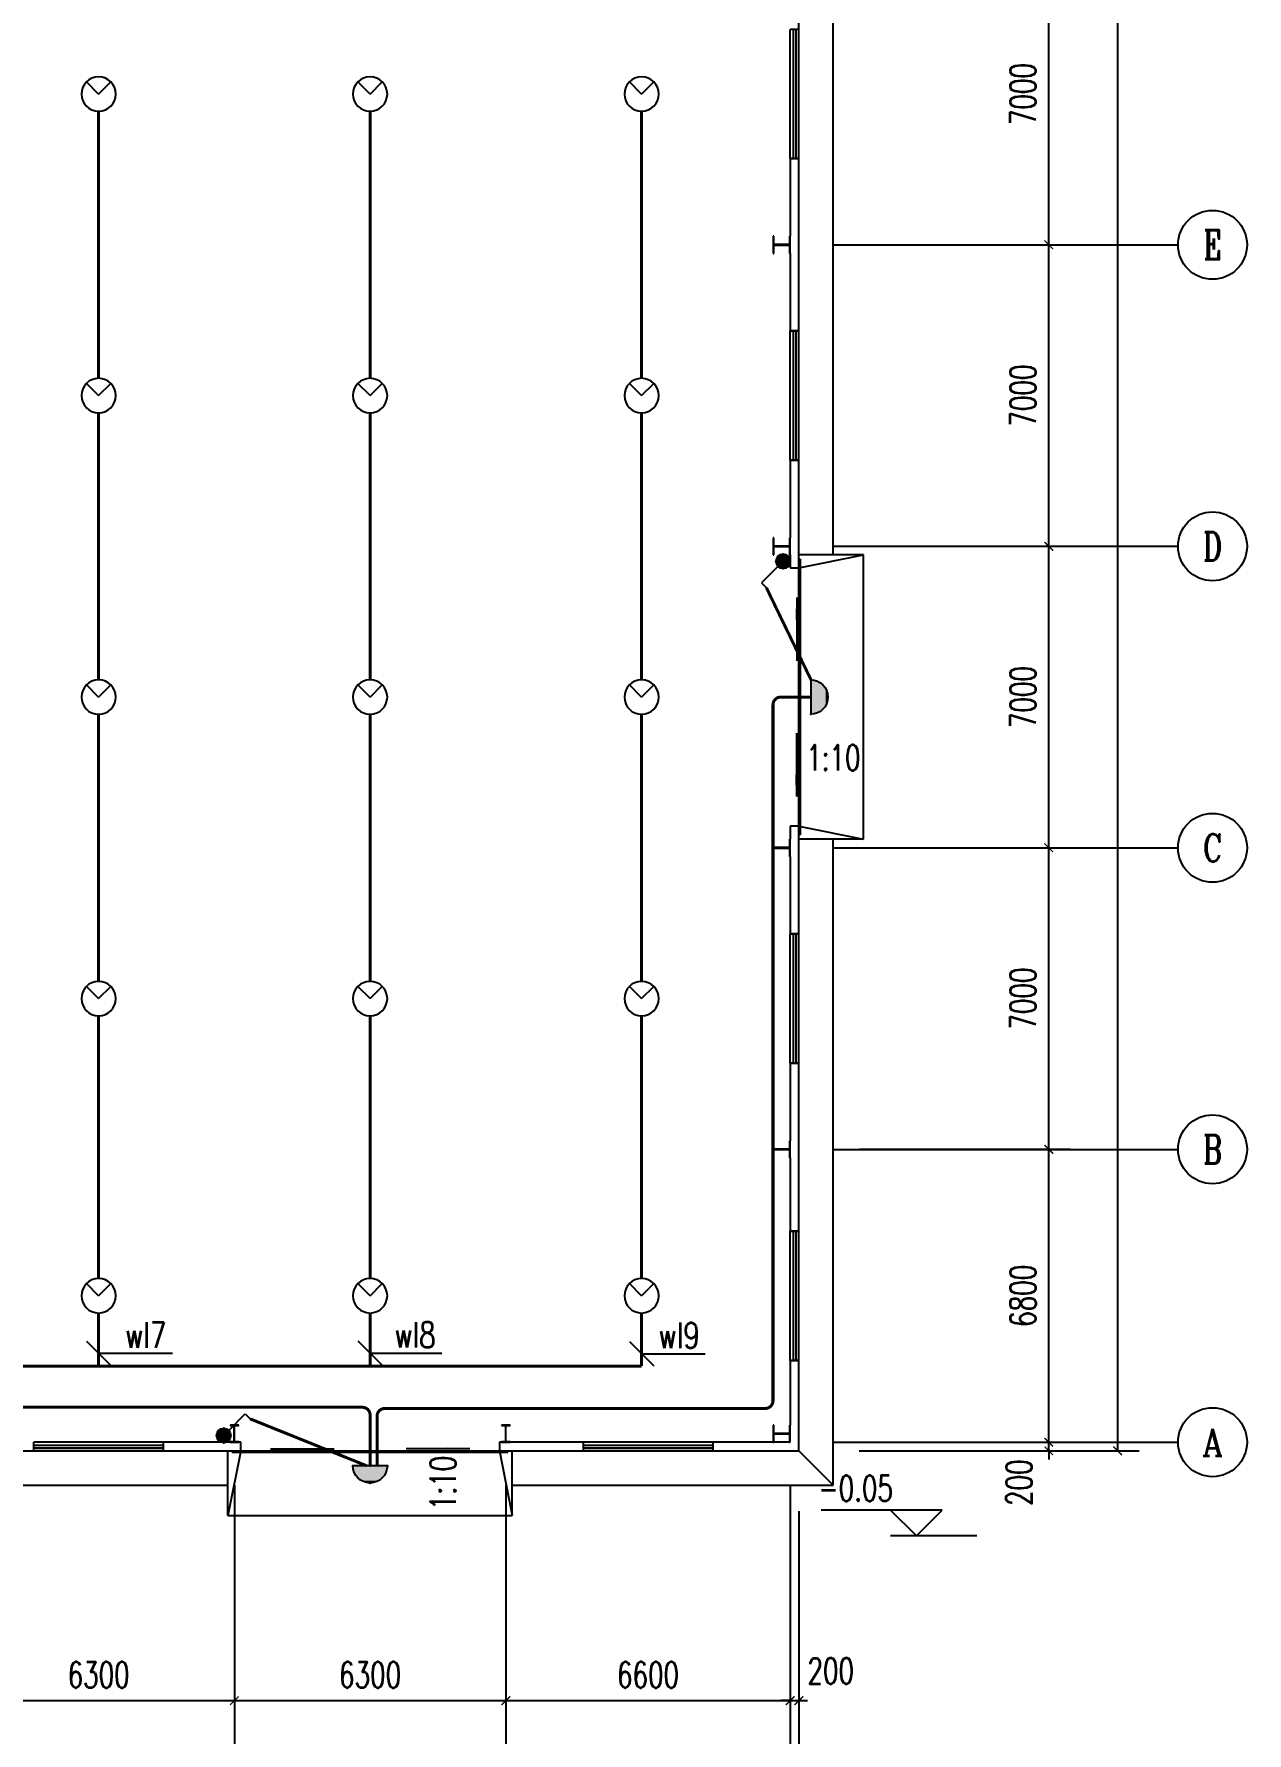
# Model space of a CAD drawing. Extents: x -417156 to 1571408, y 205758 to 1045562.
# Drawn here: x 982074 to 1010224, y 887903 to 927348 of the extents above; entities that cross this region are included whole.
import ezdxf
from ezdxf.enums import TextEntityAlignment as Align

# ---------------------------------------------------------------- set-up
doc = ezdxf.new("R2010")
doc.units = 0
doc.header["$LTSCALE"] = 1000
doc.header["$MEASUREMENT"] = 0
doc.layers.get('0').update_dxf_attribs({"linetype": 'CONTINUOUS'})
doc.layers.get('DEFPOINTS').update_dxf_attribs({"linetype": 'CONTINUOUS'})
for name, color, linetype in [('AXIS', 3, 'CONTINUOUS'), ('AXIS_TEXT', 7, 'CONTINUOUS'), ('COLUMN', 99, 'CONTINUOUS'), ('DIM-照明', 4, 'CONTINUOUS'), ('DIM_ELEV', 3, 'CONTINUOUS'), ('DIM_SYMB', 3, 'CONTINUOUS'), ('EQUIP-照明', 3, 'CONTINUOUS'), ('GROUND', 2, 'CONTINUOUS'), ('PUB_TEXT', 7, 'CONTINUOUS'), ('STAIR', 2, 'CONTINUOUS'), ('WALL', 9, 'CONTINUOUS'), ('WINDOW', 99, 'CONTINUOUS'), ('WIRE-照明', 1, 'CONTINUOUS')]:
    doc.layers.add(name, color=color, linetype=linetype)
doc.styles.add('_TCH_AXIS', font='COMPLEX', dxfattribs={"bigfont": 'GBCBIG'})
doc.styles.add('_TCH_DIM', font='SIMPLEX', dxfattribs={"bigfont": 'GBCBIG'})
doc.styles.add('_TCH_LABEL', font='COMPLEX', dxfattribs={"bigfont": 'GBCBIG'})
doc.styles.add('_TEL_DIM', font='SIMPLEX', dxfattribs={"width": 0.8, "height": 3.5, "bigfont": 'HZTXT'})
doc.styles.add('COMPLEX', font='COMPLEX')
doc.styles.add('DIM_FONT', font='SIMPLEX', dxfattribs={"width": 0.7, "bigfont": 'GBCBIG'})
doc.styles.get("Standard").update_dxf_attribs({"font": 'gbenor.shx', "bigfont": 'gbcbig.shx'})
doc.dimstyles.new('DIMN200', dxfattribs={"dimscale": 2, "dimtxt": 300, "dimasz": 100, "dimexe": 250, "dimexo": 300, "dimgap": 150, "dimtad": 1, "dimdec": 0, "dimzin": 0, "dimtxsty": 'DIM_FONT', "dimblk": 'ARCHTICK', "dimcen": 0.09, "dimclrt": 7, "dimazin": 3, "dimtfac": 1, "dimtdec": 0, "dimtix": 1, "dimtmove": 0, "dimatfit": 3, "dimtolj": 1, "dimtzin": 0})

# ---------------------------------------------------------------- blocks, each defined once
blk = doc.blocks.new('_AXISO')
blk.add_circle((0, 0), 0.5)
at = {"layer": 'AXIS_TEXT', "style": 'COMPLEX', "width": 1.041667}
blk.add_attdef('A', text='', height=0.56, dxfattribs=at).set_placement((-0.25, -0.28), (0.25, -0.28), align=Align.FIT)
blk = doc.blocks.new('_ARCHTICK')
at = {"color": 0, "linetype": 'BYBLOCK', "const_width": 0.15}
blk.add_lwpolyline([(-0.5, -0.5), (0.5, 0.5)], dxfattribs=at)
blk = doc.blocks.new('*D72')
at = {"layer": 'AXIS', "color": 0}
for p, q in [((353709, 286158), (360209, 286158)), ((359709, 216158), (359709, 286158)), ((353709, 216158), (360209, 216158))]:
    blk.add_line(p, q, dxfattribs=at)
at = {"layer": 'DEFPOINTS', "color": 0}
for p in [(353109, 286158), (359709, 286158), (353109, 216158)]:
    blk.add_point(p, dxfattribs=at)
at = {"layer": 'AXIS', "color": 0, "xscale": 200, "yscale": 200, "zscale": 200}
for p, rotation in [((359709, 286158), 90), ((359709, 216158), 270)]:
    blk.add_blockref('_ARCHTICK', p, dxfattribs=dict(at, rotation=rotation))
at = {"layer": 'AXIS', "color": 7, "insert": (359109, 251158), "char_height": 600, "attachment_point": 5, "rotation": 90, "style": 'DIM_FONT'}
blk.add_mtext('\\A1;70000', dxfattribs=at)
blk = doc.blocks.new('*D73')
at = {"layer": 'AXIS', "color": 0}
for p, q in [((358109, 216358), (358109, 216558)), ((353709, 216358), (358609, 216358)), ((358109, 216158), (358109, 216358)), ((353709, 216158), (358609, 216158)), ((358109, 216158), (358109, 215958))]:
    blk.add_line(p, q, dxfattribs=at)
at = {"layer": 'DEFPOINTS', "color": 0}
for p in [(353109, 216358), (358109, 216358), (353109, 216158)]:
    blk.add_point(p, dxfattribs=at)
at = {"layer": 'AXIS', "color": 0, "xscale": 200, "yscale": 200, "zscale": 200}
for p, rotation in [((358109, 216358), 270), ((358109, 216158), 90)]:
    blk.add_blockref('_ARCHTICK', p, dxfattribs=dict(at, rotation=rotation))
at = {"layer": 'AXIS', "color": 7, "insert": (357419, 215418), "char_height": 600, "attachment_point": 5, "rotation": 90, "style": 'DIM_FONT'}
blk.add_mtext('\\A1;200', dxfattribs=at)
blk = doc.blocks.new('*D74')
at = {"layer": 'AXIS', "color": 0}
for p, q in [((353709, 223158), (358609, 223158)), ((358109, 216358), (358109, 223158)), ((353709, 216358), (358609, 216358))]:
    blk.add_line(p, q, dxfattribs=at)
at = {"layer": 'DEFPOINTS', "color": 0}
for p in [(353109, 223158), (358109, 223158), (353109, 216358)]:
    blk.add_point(p, dxfattribs=at)
at = {"layer": 'AXIS', "color": 0, "xscale": 200, "yscale": 200, "zscale": 200}
for p, rotation in [((358109, 223158), 90), ((358109, 216358), 270)]:
    blk.add_blockref('_ARCHTICK', p, dxfattribs=dict(at, rotation=rotation))
at = {"layer": 'AXIS', "color": 7, "insert": (357509, 219758), "char_height": 600, "attachment_point": 5, "rotation": 90, "style": 'DIM_FONT'}
blk.add_mtext('\\A1;6800', dxfattribs=at)
blk = doc.blocks.new('*D75')
at = {"layer": 'AXIS', "color": 0}
for p, q in [((353709, 230158), (358609, 230158)), ((358109, 223158), (358109, 230158)), ((353709, 223158), (358609, 223158))]:
    blk.add_line(p, q, dxfattribs=at)
at = {"layer": 'DEFPOINTS', "color": 0}
for p in [(353109, 230158), (358109, 230158), (353109, 223158)]:
    blk.add_point(p, dxfattribs=at)
at = {"layer": 'AXIS', "color": 0, "xscale": 200, "yscale": 200, "zscale": 200}
for p, rotation in [((358109, 230158), 90), ((358109, 223158), 270)]:
    blk.add_blockref('_ARCHTICK', p, dxfattribs=dict(at, rotation=rotation))
at = {"layer": 'AXIS', "color": 7, "insert": (357509, 226658), "char_height": 600, "attachment_point": 5, "rotation": 90, "style": 'DIM_FONT'}
blk.add_mtext('\\A1;7000', dxfattribs=at)
blk = doc.blocks.new('*D76')
at = {"layer": 'AXIS', "color": 0}
for p, q in [((353709, 237158), (358609, 237158)), ((358109, 230158), (358109, 237158)), ((353709, 230158), (358609, 230158))]:
    blk.add_line(p, q, dxfattribs=at)
at = {"layer": 'DEFPOINTS', "color": 0}
for p in [(353109, 237158), (358109, 237158), (353109, 230158)]:
    blk.add_point(p, dxfattribs=at)
at = {"layer": 'AXIS', "color": 0, "xscale": 200, "yscale": 200, "zscale": 200}
for p, rotation in [((358109, 237158), 90), ((358109, 230158), 270)]:
    blk.add_blockref('_ARCHTICK', p, dxfattribs=dict(at, rotation=rotation))
at = {"layer": 'AXIS', "color": 7, "insert": (357509, 233658), "char_height": 600, "attachment_point": 5, "rotation": 90, "style": 'DIM_FONT'}
blk.add_mtext('\\A1;7000', dxfattribs=at)
blk = doc.blocks.new('*D77')
at = {"layer": 'AXIS', "color": 0}
for p, q in [((353709, 244158), (358609, 244158)), ((358109, 237158), (358109, 244158)), ((353709, 237158), (358609, 237158))]:
    blk.add_line(p, q, dxfattribs=at)
at = {"layer": 'DEFPOINTS', "color": 0}
for p in [(353109, 244158), (358109, 244158), (353109, 237158)]:
    blk.add_point(p, dxfattribs=at)
at = {"layer": 'AXIS', "color": 0, "xscale": 200, "yscale": 200, "zscale": 200}
for p, rotation in [((358109, 244158), 90), ((358109, 237158), 270)]:
    blk.add_blockref('_ARCHTICK', p, dxfattribs=dict(at, rotation=rotation))
at = {"layer": 'AXIS', "color": 7, "insert": (357509, 240658), "char_height": 600, "attachment_point": 5, "rotation": 90, "style": 'DIM_FONT'}
blk.add_mtext('\\A1;7000', dxfattribs=at)
blk = doc.blocks.new('*D78')
at = {"layer": 'AXIS', "color": 0}
for p, q in [((353709, 251158), (358609, 251158)), ((358109, 244158), (358109, 251158)), ((353709, 244158), (358609, 244158))]:
    blk.add_line(p, q, dxfattribs=at)
at = {"layer": 'DEFPOINTS', "color": 0}
for p in [(353109, 251158), (358109, 251158), (353109, 244158)]:
    blk.add_point(p, dxfattribs=at)
at = {"layer": 'AXIS', "color": 0, "xscale": 200, "yscale": 200, "zscale": 200}
for p, rotation in [((358109, 251158), 90), ((358109, 244158), 270)]:
    blk.add_blockref('_ARCHTICK', p, dxfattribs=dict(at, rotation=rotation))
at = {"layer": 'AXIS', "color": 7, "insert": (357509, 247658), "char_height": 600, "attachment_point": 5, "rotation": 90, "style": 'DIM_FONT'}
blk.add_mtext('\\A1;7000', dxfattribs=at)
blk = doc.blocks.new('$WINLIB2D$00000001')
for p, q in [((-0.5, 0.5), (0.5, 0.5)), ((-0.5, 0.5), (-0.5, -0.5)), ((0.5, -0.5), (0.5, 0.5)), ((0.5, 0.167), (-0.5, 0.167)), ((0.5, -0.167), (-0.5, -0.167)), ((-0.5, -0.5), (0.5, -0.5))]:
    blk.add_line(p, q)
blk = doc.blocks.new('$DORLIB2D$00000130')
at = {"color": 0, "linetype": 'CONTINUOUS'}
for p, q in [((-0.5333, 0.6601), (-0.5333, 0.5127)), ((0, 0.6601), (-0.5333, 0.6601)), ((0, 0.5127), (0, 0.6601)), ((0.5333, 0.6601), (0, 0.6601)), ((0.5333, 0.6601), (0.5333, 0.5127)), ((0, 0.5127), (-0.5333, 0.5127)), ((0.5333, 0.5127), (0, 0.5127)), ((-0.3853, 0.2694), (-0.1396, 0.2694)), ((-0.3853, 0.2694), (-0.2999, 0.2144)), ((-0.2999, 0.2144), (-0.2999, 0.2694)), ((0.3853, 0.2694), (0.1396, 0.2694)), ((0.2999, 0.2144), (0.2999, 0.2694)), ((0.3853, 0.2694), (0.2999, 0.2144))]:
    blk.add_line(p, q, dxfattribs=at)
blk = doc.blocks.new('*D85')
at = {"layer": 'AXIS', "color": 0}
for p, q in [((237909, 214758), (237909, 208258)), ((352309, 214758), (352309, 208258)), ((237909, 208758), (352309, 208758))]:
    blk.add_line(p, q, dxfattribs=at)
at = {"layer": 'DEFPOINTS', "color": 0}
for p in [(237909, 215358), (352309, 215358), (352309, 208758)]:
    blk.add_point(p, dxfattribs=at)
at = {"layer": 'AXIS', "color": 0, "xscale": 200, "yscale": 200, "zscale": 200, "rotation": 180}
blk.add_blockref('_ARCHTICK', (237909, 208758), dxfattribs=at)
at = {"layer": 'AXIS', "color": 0, "xscale": 200, "yscale": 200, "zscale": 200}
blk.add_blockref('_ARCHTICK', (352309, 208758), dxfattribs=at)
at = {"layer": 'AXIS', "color": 7, "insert": (295109, 209358), "char_height": 600, "attachment_point": 5, "style": 'DIM_FONT'}
blk.add_mtext('\\A1;114400', dxfattribs=at)
blk = doc.blocks.new('*D102')
at = {"layer": 'AXIS', "color": 0}
for p, q in [((332909, 214758), (332909, 209858)), ((339209, 214758), (339209, 209858)), ((332909, 210358), (339209, 210358))]:
    blk.add_line(p, q, dxfattribs=at)
at = {"layer": 'DEFPOINTS', "color": 0}
for p in [(332909, 215358), (339209, 215358), (339209, 210358)]:
    blk.add_point(p, dxfattribs=at)
at = {"layer": 'AXIS', "color": 0, "xscale": 200, "yscale": 200, "zscale": 200, "rotation": 180}
blk.add_blockref('_ARCHTICK', (332909, 210358), dxfattribs=at)
at = {"layer": 'AXIS', "color": 0, "xscale": 200, "yscale": 200, "zscale": 200}
blk.add_blockref('_ARCHTICK', (339209, 210358), dxfattribs=at)
at = {"layer": 'AXIS', "color": 7, "insert": (336059, 210958), "char_height": 600, "attachment_point": 5, "style": 'DIM_FONT'}
blk.add_mtext('\\A1;6300', dxfattribs=at)
blk = doc.blocks.new('*D103')
at = {"layer": 'AXIS', "color": 0}
for p, q in [((339209, 214758), (339209, 209858)), ((345509, 214758), (345509, 209858)), ((339209, 210358), (345509, 210358))]:
    blk.add_line(p, q, dxfattribs=at)
at = {"layer": 'DEFPOINTS', "color": 0}
for p in [(339209, 215358), (345509, 215358), (345509, 210358)]:
    blk.add_point(p, dxfattribs=at)
at = {"layer": 'AXIS', "color": 0, "xscale": 200, "yscale": 200, "zscale": 200, "rotation": 180}
blk.add_blockref('_ARCHTICK', (339209, 210358), dxfattribs=at)
at = {"layer": 'AXIS', "color": 0, "xscale": 200, "yscale": 200, "zscale": 200}
blk.add_blockref('_ARCHTICK', (345509, 210358), dxfattribs=at)
at = {"layer": 'AXIS', "color": 7, "insert": (342359, 210958), "char_height": 600, "attachment_point": 5, "style": 'DIM_FONT'}
blk.add_mtext('\\A1;6300', dxfattribs=at)
blk = doc.blocks.new('*D104')
at = {"layer": 'AXIS', "color": 0}
for p, q in [((345509, 214758), (345509, 209858)), ((352109, 214758), (352109, 209858)), ((345509, 210358), (352109, 210358))]:
    blk.add_line(p, q, dxfattribs=at)
at = {"layer": 'DEFPOINTS', "color": 0}
for p in [(345509, 215358), (352109, 215358), (352109, 210358)]:
    blk.add_point(p, dxfattribs=at)
at = {"layer": 'AXIS', "color": 0, "xscale": 200, "yscale": 200, "zscale": 200, "rotation": 180}
blk.add_blockref('_ARCHTICK', (345509, 210358), dxfattribs=at)
at = {"layer": 'AXIS', "color": 0, "xscale": 200, "yscale": 200, "zscale": 200}
blk.add_blockref('_ARCHTICK', (352109, 210358), dxfattribs=at)
at = {"layer": 'AXIS', "color": 7, "insert": (348809, 210958), "char_height": 600, "attachment_point": 5, "style": 'DIM_FONT'}
blk.add_mtext('\\A1;6600', dxfattribs=at)
blk = doc.blocks.new('*D105')
at = {"layer": 'AXIS', "color": 0}
for p, q in [((352109, 214758), (352109, 209858)), ((352309, 214758), (352309, 209858)), ((352109, 210358), (351909, 210358)), ((352109, 210358), (352309, 210358)), ((352309, 210358), (352509, 210358))]:
    blk.add_line(p, q, dxfattribs=at)
at = {"layer": 'DEFPOINTS', "color": 0}
for p in [(352109, 215358), (352309, 215358), (352309, 210358)]:
    blk.add_point(p, dxfattribs=at)
at = {"layer": 'AXIS', "color": 0, "xscale": 200, "yscale": 200, "zscale": 200}
blk.add_blockref('_ARCHTICK', (352109, 210358), dxfattribs=at)
at = {"layer": 'AXIS', "color": 0, "xscale": 200, "yscale": 200, "zscale": 200, "rotation": 180}
blk.add_blockref('_ARCHTICK', (352309, 210358), dxfattribs=at)
at = {"layer": 'AXIS', "color": 7, "insert": (353049, 211048), "char_height": 600, "attachment_point": 5, "style": 'DIM_FONT'}
blk.add_mtext('\\A1;200', dxfattribs=at)
blk = doc.blocks.new('$EQUIP$00001176')
for q in [(-0.354, -0.354), (0.354, -0.354)]:
    blk.add_line((0, 0), q)
blk.add_circle((0, 0), 0.5)
at = {"style": '_TCH_LABEL', "flags": 9}
blk.add_attdef('A', (0, 0), '', height=0.00002, dxfattribs=at)
blk = doc.blocks.new('$EQUIP$00001168')
blk.add_line((-0.5, 0), (0.5, 0))
blk.add_arc((0, 0), 0.5, 180, 0)
for p in [(-0.5, 0), (0, 0), (0.5, 0), (0, -0.5)]:
    blk.add_point(p)
for points in [[(0.433, -0.25), (-0.433, -0.25), (0.5, 0), (-0.5, 0)], [(0.25, -0.433), (-0.25, -0.433), (0.433, -0.25), (-0.433, -0.25)], [(0, -0.5), (0, -0.5), (0.25, -0.433), (-0.25, -0.433)]]:
    blk.add_solid(points)
at = {"flags": 9}
blk.add_attdef('A', (0, 0), '', height=0.00002, dxfattribs=at)
blk = doc.blocks.new('$EQUIP$00001962')
for p, q in [((0.147, 0.356), (0.625, 0.833)), ((0.625, 0.833), (0.766, 0.692))]:
    blk.add_line(p, q)
blk.add_circle((0, 0.208), 0.208)
for p in [(-0.208, 0.208), (0, 0.417), (0, 0), (0.208, 0.208)]:
    blk.add_point(p)
for points in [[(-0.18, 0.313), (0.18, 0.313), (-0.208, 0.208), (0.208, 0.208)], [(-0.18, 0.104), (0.18, 0.104), (-0.208, 0.208), (0.208, 0.208)], [(-0.104, 0.389), (0.104, 0.389), (-0.18, 0.313), (0.18, 0.313)], [(-0.104, 0.028), (0.104, 0.028), (-0.18, 0.104), (0.18, 0.104)], [(0, 0.417), (0, 0.417), (-0.104, 0.389), (0.104, 0.389)], [(0, 0), (0, 0), (-0.104, 0.028), (0.104, 0.028)]]:
    blk.add_solid(points)
blk = doc.blocks.new('E22')
at = {"layer": 'AXIS', "color": 8}
for p, q in [((353109, 244157.7), (361109, 244157.7)), ((353109, 237157.7), (361109, 237157.7)), ((353109, 230157.7), (361109, 230157.7)), ((353109, 223157.7), (361109, 223157.7)), ((353109, 216357.7), (361109, 216357.7)), ((339209, 215357.7), (339209, 207357.7)), ((345509, 215357.7), (345509, 207357.7)), ((352109, 215357.7), (352109, 207357.7))]:
    blk.add_line(p, q, dxfattribs=at)
at = {"layer": 'COLUMN', "color": 8}
for p, q in [((351725, 244357.7), (351709, 244357.7)), ((351709, 244357.7), (351709, 243957.7)), ((351725, 244162.7), (351725, 244357.7)), ((352109, 244357.7), (352093, 244357.7)), ((352093, 244357.7), (352093, 244162.7)), ((352109, 243957.7), (352109, 244357.7)), ((351709, 243957.7), (351725, 243957.7)), ((352093, 244162.7), (351725, 244162.7)), ((351725, 244152.7), (352093, 244152.7)), ((351725, 243957.7), (351725, 244152.7)), ((352093, 244152.7), (352093, 243957.7)), ((352093, 243957.7), (352109, 243957.7)), ((351725, 237357.7), (351709, 237357.7)), ((351709, 237357.7), (351709, 236957.7)), ((351725, 237162.7), (351725, 237357.7)), ((352093, 237162.7), (351725, 237162.7)), ((351725, 237152.7), (352093, 237152.7)), ((351725, 236957.7), (351725, 237152.7)), ((352109, 237357.7), (352093, 237357.7)), ((352093, 237357.7), (352093, 237162.7)), ((352093, 237152.7), (352093, 236957.7)), ((352109, 236957.7), (352109, 237357.7)), ((351709, 236957.7), (351725, 236957.7)), ((352093, 236957.7), (352109, 236957.7)), ((351725, 230357.7), (351709, 230357.7)), ((351709, 230357.7), (351709, 229957.7)), ((351725, 230162.7), (351725, 230357.7)), ((352093, 230162.7), (351725, 230162.7)), ((351725, 230152.7), (352093, 230152.7)), ((351725, 229957.7), (351725, 230152.7)), ((352109, 230357.7), (352093, 230357.7)), ((352093, 230357.7), (352093, 230162.7)), ((352093, 230152.7), (352093, 229957.7)), ((352109, 229957.7), (352109, 230357.7)), ((351709, 229957.7), (351725, 229957.7)), ((352093, 229957.7), (352109, 229957.7)), ((351725, 223357.7), (351709, 223357.7)), ((351709, 223357.7), (351709, 222957.7)), ((351725, 223162.7), (351725, 223357.7)), ((352109, 223357.7), (352093, 223357.7)), ((352093, 223357.7), (352093, 223162.7)), ((352109, 222957.7), (352109, 223357.7)), ((351709, 222957.7), (351725, 222957.7)), ((352093, 223162.7), (351725, 223162.7)), ((351725, 223152.7), (352093, 223152.7)), ((351725, 222957.7), (351725, 223152.7)), ((352093, 223152.7), (352093, 222957.7)), ((352093, 222957.7), (352109, 222957.7)), ((339309, 216757.7), (339109, 216757.7)), ((339109, 216757.7), (339109, 216747.7)), ((339109, 216747.7), (339196.8, 216747.7)), ((339196.8, 216747.7), (339201.8, 216742.7)), ((339201.8, 216742.7), (339201.8, 216372.7)), ((339207.8, 216742.7), (339212.8, 216747.7)), ((339207.8, 216372.7), (339207.8, 216742.7)), ((339212.8, 216747.7), (339309, 216747.7)), ((339309, 216747.7), (339309, 216757.7)), ((345609, 216757.7), (345409, 216757.7)), ((345409, 216757.7), (345409, 216747.7)), ((345409, 216747.7), (345496.8, 216747.7)), ((345496.8, 216747.7), (345501.8, 216742.7)), ((345501.8, 216742.7), (345501.8, 216372.7)), ((345507.8, 216742.7), (345512.8, 216747.7)), ((345507.8, 216372.7), (345507.8, 216742.7)), ((345512.8, 216747.7), (345609, 216747.7)), ((345609, 216747.7), (345609, 216757.7)), ((351725, 216757.7), (351709, 216757.7)), ((351709, 216757.7), (351709, 216357.7)), ((351725, 216562.7), (351725, 216757.7)), ((352093, 216562.7), (351725, 216562.7)), ((352109, 216757.7), (352093, 216757.7)), ((352093, 216757.7), (352093, 216562.7)), ((352109, 216357.7), (352109, 216757.7)), ((339196.8, 216367.7), (339109, 216367.7)), ((339109, 216367.7), (339109, 216357.7)), ((339109, 216357.7), (339309, 216357.7)), ((339201.8, 216372.7), (339196.8, 216367.7)), ((339212.8, 216367.7), (339207.8, 216372.7)), ((339309, 216367.7), (339212.8, 216367.7)), ((339309, 216357.7), (339309, 216367.7)), ((345496.8, 216367.7), (345409, 216367.7)), ((345409, 216367.7), (345409, 216357.7)), ((345409, 216357.7), (345609, 216357.7)), ((345501.8, 216372.7), (345496.8, 216367.7)), ((345512.8, 216367.7), (345507.8, 216372.7)), ((345609, 216367.7), (345512.8, 216367.7)), ((345609, 216357.7), (345609, 216367.7)), ((351709, 216357.7), (351725, 216357.7)), ((351725, 216552.7), (352093, 216552.7)), ((351725, 216357.7), (351725, 216552.7)), ((352093, 216552.7), (352093, 216357.7)), ((352093, 216357.7), (352109, 216357.7))]:
    blk.add_line(p, q, dxfattribs=at)
at = {"layer": 'DIM_ELEV', "color": 8}
for p, q in [((355637.4, 214781.3), (352824.4, 214781.3)), ((355037.4, 214181.3), (354437.4, 214781.3)), ((355037.4, 214181.3), (355637.4, 214781.3)), ((356437.4, 214181.3), (354437.4, 214181.3))]:
    blk.add_line(p, q, dxfattribs=at)
at = {"layer": 'DIM_SYMB', "color": 8}
for points in [[(352485.4, 231742.3, 0, 0, 0), (353092.7, 231742.3, 160, 0, 0), (353692.7, 231742.3, 0, 0, 0)], [(344558.1, 215957.4, 0, 0, 0), (344558.1, 215425.6, 160, 0, 0), (344558.1, 214825.6, 0, 0, 0)]]:
    blk.add_lwpolyline(points, format="xyseb", dxfattribs=at)
at = {"layer": 'GROUND', "color": 8}
for p, q in [((352309, 236957.7), (352309, 265357.7)), ((353109, 236957.7), (353109, 265357.7)), ((352309, 216157.7), (352309, 230357.7)), ((353109, 215357.7), (353109, 230357.7)), ((326758.8, 216157.7), (339058.8, 216157.7)), ((345658.8, 216157.7), (352309, 216157.7)), ((352309, 216157.7), (353109, 215357.7)), ((326758.8, 215357.7), (339058.8, 215357.7)), ((345658.8, 215357.7), (353109, 215357.7))]:
    blk.add_line(p, q, dxfattribs=at)
at = {"layer": 'STAIR', "color": 8}
for p, q in [((353809, 236957.7), (352309, 236957.7)), ((352309, 230357.7), (352309, 236957.7)), ((352309, 236657.7), (353809, 236957.7)), ((353809, 230357.7), (353809, 236957.7)), ((352309, 230657.7), (353809, 230357.7)), ((353809, 230357.7), (352309, 230357.7)), ((339058.8, 214657.7), (339058.8, 216157.7)), ((339058.8, 216157.7), (345658.8, 216157.7)), ((339358.8, 216157.7), (339058.8, 214657.7)), ((345358.8, 216157.7), (345658.8, 214657.7)), ((345658.8, 214657.7), (345658.8, 216157.7)), ((339058.8, 214657.7), (345658.8, 214657.7))]:
    blk.add_line(p, q, dxfattribs=at)
at = {"layer": 'WALL', "color": 8}
for p, q in [((352309, 246157.7), (352109, 246157.7)), ((352109, 246157.7), (352109, 244357.7)), ((352309, 244157.7), (352309, 246157.7)), ((352109, 243957.7), (352109, 242157.7)), ((352309, 242157.7), (352309, 244157.7)), ((352109, 242157.7), (352309, 242157.7)), ((352309, 239157.7), (352109, 239157.7)), ((352109, 239157.7), (352109, 237357.7)), ((352309, 237157.7), (352309, 239157.7)), ((352309, 236657.7), (352309, 237157.7)), ((352109, 236957.7), (352109, 236657.7)), ((352109, 236657.7), (352309, 236657.7)), ((352309, 230657.7), (352109, 230657.7)), ((352109, 230657.7), (352109, 230357.7)), ((352309, 230157.7), (352309, 230657.7)), ((352309, 228157.7), (352309, 230157.7)), ((352109, 229957.7), (352109, 228157.7)), ((352109, 228157.7), (352309, 228157.7)), ((352309, 225157.7), (352109, 225157.7)), ((352109, 225157.7), (352109, 223357.7)), ((352309, 223157.7), (352309, 225157.7)), ((352109, 222957.7), (352109, 221257.7)), ((352309, 221257.7), (352309, 223157.7)), ((352109, 221257.7), (352309, 221257.7)), ((352309, 218257.7), (352109, 218257.7)), ((352109, 218257.7), (352109, 216757.7)), ((352309, 216157.7), (352309, 218257.7)), ((339109, 216357.7), (337559, 216357.7)), ((337559, 216357.7), (337559, 216157.7)), ((339358.8, 216357.7), (339309, 216357.7)), ((339358.8, 216157.7), (339358.8, 216357.7)), ((345409, 216357.7), (345358.8, 216357.7)), ((345358.8, 216357.7), (345358.8, 216157.7)), ((347309, 216357.7), (345609, 216357.7)), ((347309, 216157.7), (347309, 216357.7)), ((351709, 216357.7), (350309, 216357.7)), ((350309, 216357.7), (350309, 216157.7)), ((352093, 216357.7), (351725, 216357.7)), ((337559, 216157.7), (339209, 216157.7)), ((339209, 216157.7), (339358.8, 216157.7)), ((345358.8, 216157.7), (345509, 216157.7)), ((345509, 216157.7), (347309, 216157.7)), ((350309, 216157.7), (352309, 216157.7))]:
    blk.add_line(p, q, dxfattribs=at)
at = {"layer": 'AXIS', "color": 8}
ref = blk.add_blockref('_AXISO', (361909, 244157.7), dxfattribs=dict(at, xscale=1600, yscale=1600, zscale=1600))
ref.add_attrib('A', 'E', dxfattribs={"layer": 'AXIS_TEXT', "color": 8, "height": 674.8, "style": '_TCH_AXIS', "width": 0.8125}).set_placement((361700.1, 243820.4), (362117.8, 243820.4), align=Align.FIT)
ref = blk.add_blockref('_AXISO', (361909, 237157.7), dxfattribs=dict(at, xscale=1600, yscale=1600, zscale=1600))
ref.add_attrib('A', 'D', dxfattribs={"layer": 'AXIS_TEXT', "color": 8, "height": 657.6, "style": '_TCH_AXIS', "width": 0.823529}).set_placement((361689.8, 236829), (362128.2, 236829), align=Align.FIT)
ref = blk.add_blockref('_AXISO', (361909, 230157.7), dxfattribs=dict(at, xscale=1600, yscale=1600, zscale=1600))
ref.add_attrib('A', 'C', dxfattribs={"layer": 'AXIS_TEXT', "color": 8, "height": 641, "style": '_TCH_AXIS'}).set_placement((361680.1, 229837.2), (362137.9, 229837.2), align=Align.FIT)
ref = blk.add_blockref('_AXISO', (361909, 223157.7), dxfattribs=dict(at, xscale=1600, yscale=1600, zscale=1600))
ref.add_attrib('A', 'B', dxfattribs={"layer": 'AXIS_TEXT', "color": 8, "height": 657.6, "style": '_TCH_AXIS', "width": 0.823529}).set_placement((361689.8, 222829), (362128.2, 222829), align=Align.FIT)
ref = blk.add_blockref('_AXISO', (361909, 216357.7), dxfattribs=dict(at, xscale=1600, yscale=1600, zscale=1600))
ref.add_attrib('A', 'A', dxfattribs={"layer": 'AXIS_TEXT', "color": 8, "height": 625, "style": '_TCH_AXIS', "width": 0.888889}).set_placement((361670.9, 216045.2), (362147.1, 216045.2), align=Align.FIT)
at = {"layer": 'WINDOW', "color": 8, "rotation": 90}
for name, p, xscale, yscale, zscale in [('$WINLIB2D$00000001', (352209, 247657.7), 3000, 200, 3000), ('$WINLIB2D$00000001', (352209, 240657.7), 3000, 200, 3000), ('$DORLIB2D$00000130', (352209, 233657.7), 6000, -200, 6000), ('$WINLIB2D$00000001', (352209, 226657.7), 3000, 200, 3000), ('$WINLIB2D$00000001', (352209, 219757.7), 3000, 200, 3000)]:
    blk.add_blockref(name, p, dxfattribs=dict(at, xscale=xscale, yscale=yscale, zscale=zscale))
at = {"layer": 'WINDOW', "color": 8}
for name, p, xscale, yscale, zscale in [('$WINLIB2D$00000001', (336059, 216257.7), -3000, 200, -3000), ('$DORLIB2D$00000130', (342358.8, 216257.7), -6000, -200, -6000), ('$WINLIB2D$00000001', (348809, 216257.7), -3000, 200, -3000)]:
    blk.add_blockref(name, p, dxfattribs=dict(at, xscale=xscale, yscale=yscale, zscale=zscale))
at = {"layer": 'PUB_TEXT', "color": 8, "style": '_TCH_DIM', "width": 0.705882}
blk.add_text('1:10', height=595, dxfattribs=at).set_placement((352479.1, 231952.3))
blk.add_text('1:10', height=595, rotation=90, dxfattribs=at).set_placement((344348.1, 214781.5))
at = {"layer": 'PUB_TEXT', "color": 7, "style": '_TCH_DIM', "width": 0.705882}
blk.add_text('-0.05', height=595, dxfattribs=at).set_placement((352764.4, 214991.3))
at = {"layer": 'AXIS', "color": 8}
for p1, p2, distance, picture, middle in [((353109, 216157.7), (353109, 286157.7), -6600, '*D72', (359109, 251157.7)), ((353109, 244157.7), (353109, 251157.7), -5000, '*D78', (357509, 247657.7)), ((353109, 237157.7), (353109, 244157.7), -5000, '*D77', (357509, 240657.7)), ((353109, 230157.7), (353109, 237157.7), -5000, '*D76', (357509, 233657.7)), ((353109, 223157.7), (353109, 230157.7), -5000, '*D75', (357509, 226657.7)), ((353109, 216357.7), (353109, 223157.7), -5000, '*D74', (357509, 219757.7)), ((237909, 215357.7), (352309, 215357.7), -6600, '*D85', (295109, 209357.7)), ((332909, 215357.7), (339209, 215357.7), -5000, '*D102', (336059, 210957.7)), ((339209, 215357.7), (345509, 215357.7), -5000, '*D103', (342359, 210957.7)), ((345509, 215357.7), (352109, 215357.7), -5000, '*D104', (348809, 210957.7))]:
    dim = blk.add_aligned_dim(p1=p1, p2=p2, distance=distance, dimstyle='DIMN200', dxfattribs=at)
    dim.commit()
    dim.dimension.update_dxf_attribs({"geometry": picture, "text_midpoint": middle})
for base, p1, p2, angle, picture, middle in [((358109, 216357.7), (353109, 216157.7), (353109, 216357.7), 90, '*D73', (357419, 215417.7)), ((352309, 210357.7), (352109, 215357.7), (352309, 215357.7), 0, '*D105', (353049, 211047.7))]:
    dim = blk.add_linear_dim(base=base, p1=p1, p2=p2, angle=angle, dimstyle='DIMN200', dxfattribs=at)
    dim.commit()
    dim.dimension.update_dxf_attribs({"geometry": picture, "text_midpoint": middle, "dimtype": 161})

msp = doc.modelspace()

# ---------------------------------------------------------------- linework, layer by layer
for p, q in [((983291, 897003), (983857, 896437)), ((989591, 897007), (990157, 896442)), ((995891, 896991), (996457, 896426))]:
    msp.add_line(p, q)
for points in [[(983574, 896720), (984026, 896720), (985286, 896720)], [(989874, 896724), (990276, 896724), (991536, 896724)], [(996174, 896709), (996403, 896709), (997648, 896709)]]:
    msp.add_lwpolyline(points)
at = {"layer": 'WIRE-照明', "linetype": 'CONTINUOUS', "const_width": 70}
for points in [[(983574, 925554), (983574, 919354)], [(989874, 925554), (989874, 919354)], [(996174, 925554), (996174, 919354)], [(983574, 918554), (983574, 912354)], [(989874, 918554), (989874, 912354)], [(996174, 918554), (996174, 912354)], [(1000106, 912354), (999071, 914491)], [(983574, 911554), (983574, 905354)], [(989874, 911554), (989874, 905354)], [(996174, 911554), (996174, 905354)], [(983574, 904554), (983574, 898454)], [(989874, 904554), (989874, 898454)], [(996174, 904554), (996174, 898454)], [(983574, 897654), (983574, 896423)], [(989874, 897654), (989874, 896423)], [(996174, 897654), (996174, 896423)], [(945774, 896423), (996174, 896423)], [(987090, 895196), (989795, 894107)]]:
    msp.add_lwpolyline(points, dxfattribs=at)
for points in [[(990035, 894107), (990035, 895258, -0.414214), (990215, 895438), (999044, 895438, 0.414214), (999224, 895618), (999224, 911774, -0.414214), (999404, 911954), (1000100, 911954)], [(975228, 895465), (989694, 895465, -0.414214), (989874, 895285), (989874, 894107)]]:
    msp.add_lwpolyline(points, format="xyb", dxfattribs=at)

# ---------------------------------------------------------------- block references
msp.add_blockref('E22', (647515, 678296))
at = {"layer": 'EQUIP-照明', "xscale": -800, "yscale": 800, "zscale": 800}
for name, p, rotation in [('$EQUIP$00001176', (983574, 925954), 180), ('$EQUIP$00001176', (989874, 925954), 180), ('$EQUIP$00001176', (996174, 925954), 180), ('$EQUIP$00001176', (983574, 918954), 180), ('$EQUIP$00001176', (989874, 918954), 180), ('$EQUIP$00001176', (996174, 918954), 180), ('$EQUIP$00001962', (999624, 915104), 90), ('$EQUIP$00001176', (983574, 911954), 180), ('$EQUIP$00001176', (989874, 911954), 180), ('$EQUIP$00001176', (996174, 911954), 180), ('$EQUIP$00001168', (1000100, 911954), 90), ('$EQUIP$00001176', (983574, 904954), 180), ('$EQUIP$00001176', (989874, 904954), 180), ('$EQUIP$00001176', (996174, 904954), 180), ('$EQUIP$00001176', (983574, 898054), 180), ('$EQUIP$00001176', (989874, 898054), 180), ('$EQUIP$00001176', (996174, 898054), 180)]:
    msp.add_blockref(name, p, dxfattribs=dict(at, rotation=rotation))
at = {"layer": 'EQUIP-照明', "yscale": 800, "zscale": 800}
for name, p, xscale in [('$EQUIP$00001962', (986477, 894643), 800), ('$EQUIP$00001168', (989874, 894107), -800)]:
    msp.add_blockref(name, p, dxfattribs=dict(at, xscale=xscale))

# ---------------------------------------------------------------- texts
at = {"layer": 'DIM-照明', "color": 7, "style": '_TEL_DIM', "width": 0.752941}
for s, p in [('wl7', (984187, 896846)), ('wl8', (990437, 896850)), ('wl9', (996567, 896835))]:
    msp.add_text(s, height=595, dxfattribs=at).set_placement(p)

doc.saveas('drawing.dxf')
